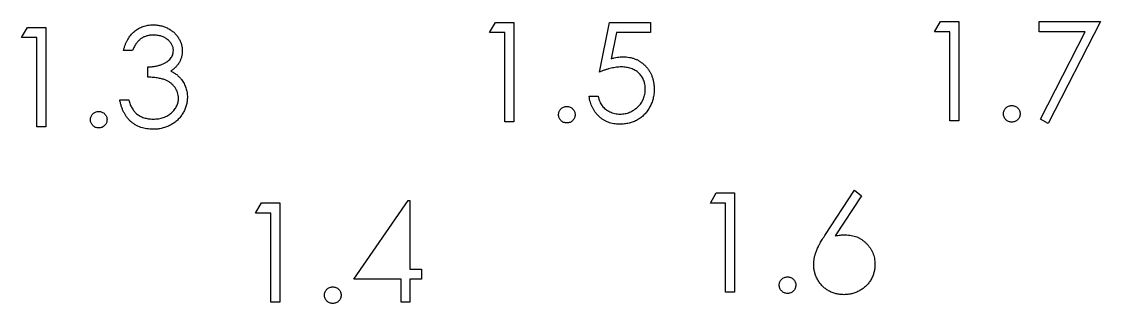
# Model space of a CAD drawing. Header units: millimetres. Extents: x -102 to 51, y -50 to 38.
# Drawn here: x -23.11 to 14.84, y -17.36 to -7.43 of the extents above; entities that cross this region are included whole.
import ezdxf

# ---------------------------------------------------------------- set-up
doc = ezdxf.new("R2010")
doc.units = ezdxf.units.MM

msp = doc.modelspace()

# ---------------------------------------------------------------- linework, layer by layer
at = {"color": 7, "linetype": 'Continuous', "lineweight": 25}
for p, q in [((-6.645, -7.815), (-6.439, -7.456)), ((-6.439, -7.456), (-5.792, -7.456)), ((-5.792, -7.456), (-5.792, -10.956)), ((-2.786, -9.206), (-2.427, -7.456)), ((-2.427, -7.456), (-0.991, -7.456)), ((-0.991, -7.456), (-0.991, -7.815)), ((9.008, -7.785), (9.213, -7.426)), ((9.213, -7.426), (9.86, -7.426)), ((9.86, -7.426), (9.86, -10.926)), ((12.687, -7.785), (12.687, -7.426)), ((12.687, -7.426), (14.841, -7.426)), ((14.841, -7.426), (13.001, -11.016)), ((-23.11, -7.992), (-22.905, -7.633)), ((-22.905, -7.633), (-22.258, -7.633)), ((-22.258, -7.633), (-22.258, -11.133)), ((-6.106, -7.815), (-6.645, -7.815)), ((-6.106, -10.956), (-6.106, -7.815)), ((-2.181, -7.815), (-2.37, -8.736)), ((-0.991, -7.815), (-2.181, -7.815)), ((9.546, -7.785), (9.008, -7.785)), ((9.546, -10.926), (9.546, -7.785)), ((14.31, -7.785), (12.687, -7.785)), ((12.73, -10.866), (14.31, -7.785)), ((-22.572, -7.992), (-23.11, -7.992)), ((-22.572, -11.133), (-22.572, -7.992)), ((-19.206, -8.441), (-19.52, -8.441)), ((-18.668, -9.383), (-18.668, -9.024)), ((-19.655, -10.191), (-19.341, -10.191)), ((-3.145, -10.059), (-2.831, -10.059)), ((-5.792, -10.956), (-6.106, -10.956)), ((9.86, -10.926), (9.546, -10.926)), ((13.001, -11.016), (12.73, -10.866)), ((-22.258, -11.133), (-22.572, -11.133)), ((1.12, -13.823), (1.325, -13.464)), ((1.325, -13.464), (1.972, -13.464)), ((1.972, -13.464), (1.972, -16.964)), ((5.145, -14.971), (6.19, -13.374)), ((6.432, -13.564), (5.507, -14.978)), ((6.19, -13.374), (6.432, -13.564)), ((-14.877, -14.177), (-14.672, -13.818)), ((-14.672, -13.818), (-14.025, -13.818)), ((-14.025, -13.818), (-14.025, -17.318)), ((-11.422, -16.51), (-9.512, -13.728)), ((-9.512, -13.728), (-9.448, -13.728)), ((-9.448, -13.728), (-9.448, -16.151)), ((1.658, -13.823), (1.12, -13.823)), ((1.658, -16.964), (1.658, -13.823)), ((-14.339, -14.177), (-14.877, -14.177)), ((-14.339, -17.318), (-14.339, -14.177)), ((-9.448, -16.151), (-9.044, -16.151)), ((-9.044, -16.151), (-9.044, -16.51)), ((-9.762, -16.51), (-11.422, -16.51)), ((-9.762, -17.318), (-9.762, -16.51)), ((-9.044, -16.51), (-9.448, -16.51)), ((-9.448, -16.51), (-9.448, -17.318)), ((1.972, -16.964), (1.658, -16.964)), ((-14.025, -17.318), (-14.339, -17.318)), ((-9.448, -17.318), (-9.762, -17.318))]:
    msp.add_line(p, q, dxfattribs=at)
for points, knots in [([(-19.52, -8.441), (-19.512, -8.405), (-19.495, -8.337), (-19.46, -8.238), (-19.423, -8.145), (-19.377, -8.059), (-19.328, -7.978), (-19.271, -7.904), (-19.21, -7.836), (-19.142, -7.775), (-19.071, -7.72), (-18.995, -7.673), (-18.917, -7.633), (-18.836, -7.6), (-18.75, -7.575), (-18.663, -7.557), (-18.572, -7.545), (-18.51, -7.544), (-18.478, -7.543)], [0, 0, 0, 0, 0.072625, 0.141977, 0.208985, 0.273957, 0.336889, 0.398745, 0.460116, 0.520825, 0.580994, 0.640152, 0.698622, 0.757271, 0.816427, 0.876254, 0.937165, 1, 1, 1, 1]), ([(-18.478, -7.543), (-18.433, -7.545), (-18.342, -7.547), (-18.21, -7.572), (-18.082, -7.612), (-17.96, -7.666), (-17.847, -7.733), (-17.746, -7.813), (-17.659, -7.904), (-17.586, -8.005), (-17.529, -8.113), (-17.487, -8.224), (-17.461, -8.337), (-17.458, -8.414), (-17.456, -8.453)], [0, 0, 0, 0, 0.090254, 0.17854, 0.266093, 0.354631, 0.441886, 0.525747, 0.608114, 0.690197, 0.770821, 0.848326, 0.924012, 1, 1, 1, 1]), ([(-18.474, -7.902), (-18.514, -7.904), (-18.592, -7.906), (-18.704, -7.93), (-18.808, -7.968), (-18.888, -8.013), (-18.947, -8.058), (-18.989, -8.097), (-19.031, -8.141), (-19.068, -8.191), (-19.107, -8.245), (-19.141, -8.306), (-19.175, -8.371), (-19.196, -8.417), (-19.206, -8.441)], [0, 0, 0, 0, 0.122712, 0.239685, 0.351816, 0.463766, 0.520818, 0.579448, 0.640604, 0.705298, 0.773634, 0.844669, 0.920057, 1, 1, 1, 1]), ([(-17.77, -8.451), (-17.771, -8.433), (-17.772, -8.397), (-17.782, -8.343), (-17.798, -8.292), (-17.819, -8.242), (-17.848, -8.195), (-17.882, -8.149), (-17.923, -8.105), (-17.97, -8.065), (-18.021, -8.026), (-18.076, -7.993), (-18.134, -7.965), (-18.196, -7.942), (-18.261, -7.924), (-18.329, -7.912), (-18.401, -7.904), (-18.449, -7.903), (-18.474, -7.902)], [0, 0, 0, 0, 0.055275, 0.109966, 0.163247, 0.218076, 0.273301, 0.330909, 0.390995, 0.454176, 0.518862, 0.583311, 0.648517, 0.715031, 0.782502, 0.852323, 0.924928, 1, 1, 1, 1]), ([(-18.668, -9.024), (-18.624, -9.023), (-18.54, -9.022), (-18.416, -9.004), (-18.297, -8.98), (-18.187, -8.943), (-18.086, -8.901), (-17.999, -8.851), (-17.926, -8.795), (-17.868, -8.733), (-17.825, -8.667), (-17.793, -8.598), (-17.774, -8.526), (-17.772, -8.476), (-17.77, -8.451)], [0, 0, 0, 0, 0.110166, 0.215787, 0.318027, 0.417574, 0.51165, 0.596162, 0.672935, 0.74367, 0.810677, 0.874059, 0.936696, 1, 1, 1, 1]), ([(-17.456, -8.453), (-17.457, -8.49), (-17.46, -8.562), (-17.479, -8.668), (-17.512, -8.767), (-17.557, -8.861), (-17.615, -8.949), (-17.686, -9.031), (-17.769, -9.107), (-17.832, -9.15), (-17.865, -9.173)], [0, 0, 0, 0, 0.1280675, 0.2506083, 0.3706302, 0.4900722, 0.6103748, 0.7343131, 0.8632165, 1, 1, 1, 1]), ([(-2.37, -8.736), (-2.333, -8.726), (-2.261, -8.706), (-2.155, -8.684), (-2.055, -8.67), (-1.989, -8.669), (-1.958, -8.668)], [0, 0, 0, 0, 0.275068, 0.532901, 0.773973, 1, 1, 1, 1]), ([(-1.958, -8.668), (-1.919, -8.669), (-1.842, -8.67), (-1.729, -8.686), (-1.622, -8.711), (-1.52, -8.747), (-1.423, -8.791), (-1.332, -8.848), (-1.246, -8.913), (-1.166, -8.988), (-1.094, -9.071), (-1.03, -9.16), (-0.976, -9.255), (-0.932, -9.356), (-0.898, -9.462), (-0.874, -9.574), (-0.859, -9.691), (-0.857, -9.772), (-0.856, -9.813)], [0, 0, 0, 0, 0.0658076, 0.1293943, 0.1908941, 0.2512811, 0.310815, 0.370371, 0.4307683, 0.4928813, 0.5551039, 0.6160671, 0.677256, 0.7382598, 0.8007621, 0.8647776, 0.9310453, 1, 1, 1, 1]), ([(-2.015, -9.027), (-2.042, -9.027), (-2.098, -9.029), (-2.184, -9.037), (-2.274, -9.052), (-2.368, -9.071), (-2.467, -9.097), (-2.57, -9.128), (-2.677, -9.164), (-2.749, -9.192), (-2.786, -9.206)], [0, 0, 0, 0, 0.102203, 0.211023, 0.3251, 0.446502, 0.573788, 0.708901, 0.850358, 1, 1, 1, 1]), ([(-1.17, -9.799), (-1.171, -9.771), (-1.172, -9.716), (-1.183, -9.636), (-1.201, -9.56), (-1.227, -9.488), (-1.259, -9.42), (-1.298, -9.355), (-1.346, -9.295), (-1.4, -9.24), (-1.459, -9.189), (-1.525, -9.146), (-1.595, -9.11), (-1.669, -9.078), (-1.749, -9.056), (-1.833, -9.039), (-1.922, -9.029), (-1.983, -9.027), (-2.015, -9.027)], [0, 0, 0, 0, 0.065351, 0.127916, 0.18836, 0.247216, 0.30563, 0.36377, 0.422661, 0.482687, 0.5433, 0.604118, 0.664965, 0.727413, 0.791468, 0.858055, 0.927037, 1, 1, 1, 1]), ([(-17.591, -10.123), (-17.592, -10.091), (-17.595, -10.026), (-17.619, -9.93), (-17.657, -9.838), (-17.711, -9.751), (-17.776, -9.67), (-17.852, -9.598), (-17.94, -9.538), (-18.021, -9.497), (-18.093, -9.469), (-18.155, -9.45), (-18.223, -9.435), (-18.299, -9.42), (-18.381, -9.407), (-18.47, -9.397), (-18.567, -9.389), (-18.633, -9.385), (-18.668, -9.383)], [0, 0, 0, 0, 0.066909, 0.133485, 0.201035, 0.271234, 0.34288, 0.413836, 0.485977, 0.56023, 0.599884, 0.644055, 0.691892, 0.744688, 0.801492, 0.862858, 0.929328, 1, 1, 1, 1]), ([(-17.865, -9.173), (-17.828, -9.191), (-17.754, -9.226), (-17.653, -9.296), (-17.562, -9.377), (-17.511, -9.44), (-17.486, -9.471)], [0, 0, 0, 0, 0.25388, 0.503009, 0.750291, 1, 1, 1, 1]), ([(-17.486, -9.471), (-17.469, -9.494), (-17.435, -9.54), (-17.394, -9.614), (-17.357, -9.688), (-17.328, -9.765), (-17.305, -9.844), (-17.289, -9.925), (-17.279, -10.009), (-17.277, -10.065), (-17.277, -10.093)], [0, 0, 0, 0, 0.1281355, 0.2541727, 0.3781116, 0.5017123, 0.6239863, 0.7470956, 0.8728746, 1, 1, 1, 1]), ([(-0.856, -9.813), (-0.857, -9.841), (-0.858, -9.898), (-0.865, -9.982), (-0.878, -10.064), (-0.895, -10.145), (-0.918, -10.224), (-0.945, -10.301), (-0.979, -10.375), (-1.015, -10.449), (-1.056, -10.519), (-1.102, -10.585), (-1.151, -10.647), (-1.203, -10.705), (-1.259, -10.758), (-1.319, -10.807), (-1.381, -10.852), (-1.448, -10.892), (-1.517, -10.929), (-1.59, -10.96), (-1.664, -10.987), (-1.741, -11.008), (-1.822, -11.025), (-1.905, -11.037), (-1.99, -11.045), (-2.048, -11.046), (-2.077, -11.046)], [0, 0, 0, 0, 0.044014, 0.087434, 0.130118, 0.172554, 0.214555, 0.256298, 0.298438, 0.340849, 0.382715, 0.423924, 0.464246, 0.504074, 0.543862, 0.583567, 0.623094, 0.663229, 0.703551, 0.743938, 0.784541, 0.82575, 0.867757, 0.910745, 0.954914, 1, 1, 1, 1]), ([(-2.059, -10.687), (-2.029, -10.686), (-1.97, -10.685), (-1.883, -10.672), (-1.799, -10.653), (-1.719, -10.624), (-1.642, -10.589), (-1.568, -10.545), (-1.498, -10.493), (-1.431, -10.434), (-1.37, -10.369), (-1.317, -10.3), (-1.272, -10.226), (-1.234, -10.148), (-1.205, -10.067), (-1.185, -9.981), (-1.173, -9.892), (-1.171, -9.831), (-1.17, -9.799)], [0, 0, 0, 0, 0.064207, 0.126425, 0.18768, 0.248216, 0.308305, 0.369661, 0.431699, 0.495947, 0.559758, 0.622295, 0.683911, 0.745092, 0.80674, 0.869087, 0.93329, 1, 1, 1, 1]), ([(-18.488, -11.223), (-18.525, -11.222), (-18.599, -11.22), (-18.707, -11.208), (-18.81, -11.187), (-18.909, -11.158), (-19.003, -11.122), (-19.091, -11.077), (-19.176, -11.023), (-19.255, -10.961), (-19.329, -10.892), (-19.396, -10.814), (-19.456, -10.729), (-19.509, -10.636), (-19.557, -10.536), (-19.596, -10.428), (-19.631, -10.312), (-19.647, -10.232), (-19.655, -10.191)], [0, 0, 0, 0, 0.065541, 0.128963, 0.190377, 0.250092, 0.308548, 0.366398, 0.424542, 0.48317, 0.542243, 0.601739, 0.662506, 0.724856, 0.789128, 0.856346, 0.926295, 1, 1, 1, 1]), ([(-19.341, -10.191), (-19.333, -10.218), (-19.317, -10.27), (-19.29, -10.345), (-19.259, -10.415), (-19.226, -10.478), (-19.191, -10.536), (-19.152, -10.588), (-19.112, -10.635), (-19.082, -10.661), (-19.067, -10.674)], [0, 0, 0, 0, 0.14977, 0.291316, 0.425966, 0.55216, 0.671527, 0.786122, 0.895325, 1, 1, 1, 1]), ([(-17.277, -10.093), (-17.279, -10.142), (-17.282, -10.24), (-17.314, -10.384), (-17.364, -10.526), (-17.434, -10.661), (-17.52, -10.787), (-17.622, -10.9), (-17.74, -10.997), (-17.87, -11.079), (-18.012, -11.144), (-18.164, -11.189), (-18.323, -11.218), (-18.432, -11.221), (-18.488, -11.223)], [0, 0, 0, 0, 0.079648, 0.158922, 0.239619, 0.322609, 0.406035, 0.487602, 0.569685, 0.653036, 0.737436, 0.822478, 0.909748, 1, 1, 1, 1]), ([(-18.482, -10.864), (-18.449, -10.863), (-18.385, -10.862), (-18.292, -10.851), (-18.203, -10.835), (-18.119, -10.81), (-18.041, -10.779), (-17.967, -10.74), (-17.898, -10.695), (-17.835, -10.643), (-17.778, -10.587), (-17.728, -10.528), (-17.685, -10.467), (-17.651, -10.403), (-17.624, -10.336), (-17.605, -10.267), (-17.592, -10.196), (-17.591, -10.148), (-17.591, -10.123)], [0, 0, 0, 0, 0.076072, 0.148752, 0.218403, 0.28576, 0.350598, 0.414964, 0.478069, 0.541761, 0.60435, 0.664075, 0.721464, 0.777587, 0.832644, 0.887844, 0.94346, 1, 1, 1, 1]), ([(-2.077, -11.046), (-2.112, -11.045), (-2.18, -11.044), (-2.281, -11.03), (-2.378, -11.009), (-2.47, -10.979), (-2.558, -10.94), (-2.642, -10.892), (-2.722, -10.837), (-2.797, -10.772), (-2.866, -10.701), (-2.928, -10.624), (-2.983, -10.542), (-3.03, -10.455), (-3.071, -10.364), (-3.103, -10.266), (-3.128, -10.165), (-3.139, -10.094), (-3.145, -10.059)], [0, 0, 0, 0, 0.065421, 0.128708, 0.190236, 0.250724, 0.310637, 0.370766, 0.431615, 0.493523, 0.555883, 0.617342, 0.678668, 0.740711, 0.802985, 0.866803, 0.932347, 1, 1, 1, 1]), ([(-2.831, -10.059), (-2.823, -10.092), (-2.808, -10.156), (-2.776, -10.246), (-2.736, -10.327), (-2.688, -10.398), (-2.632, -10.461), (-2.567, -10.516), (-2.495, -10.567), (-2.414, -10.608), (-2.33, -10.644), (-2.241, -10.668), (-2.151, -10.684), (-2.089, -10.686), (-2.059, -10.687)], [0, 0, 0, 0, 0.094687, 0.181994, 0.264377, 0.34218, 0.418618, 0.496509, 0.577369, 0.661511, 0.746733, 0.831258, 0.915206, 1, 1, 1, 1]), ([(-20.687, -10.886), (-20.686, -10.866), (-20.684, -10.828), (-20.667, -10.773), (-20.64, -10.722), (-20.603, -10.678), (-20.558, -10.641), (-20.508, -10.614), (-20.453, -10.598), (-20.415, -10.596), (-20.395, -10.594)], [0, 0, 0, 0, 0.129097, 0.252046, 0.373905, 0.501038, 0.628171, 0.751376, 0.872426, 1, 1, 1, 1]), ([(-20.395, -10.594), (-20.376, -10.596), (-20.338, -10.598), (-20.282, -10.613), (-20.232, -10.641), (-20.188, -10.678), (-20.151, -10.723), (-20.123, -10.772), (-20.107, -10.828), (-20.105, -10.866), (-20.104, -10.886)], [0, 0, 0, 0, 0.127519, 0.249986, 0.371792, 0.49887, 0.625948, 0.748492, 0.870959, 1, 1, 1, 1]), ([(-4.222, -10.709), (-4.221, -10.69), (-4.219, -10.651), (-4.202, -10.596), (-4.174, -10.546), (-4.137, -10.501), (-4.093, -10.464), (-4.043, -10.437), (-3.988, -10.421), (-3.95, -10.419), (-3.93, -10.418)], [0, 0, 0, 0, 0.129097, 0.252046, 0.373905, 0.501038, 0.628171, 0.751376, 0.872426, 1, 1, 1, 1]), ([(-3.93, -10.418), (-3.911, -10.419), (-3.872, -10.421), (-3.817, -10.437), (-3.767, -10.464), (-3.723, -10.501), (-3.686, -10.546), (-3.657, -10.596), (-3.642, -10.651), (-3.64, -10.69), (-3.638, -10.709)], [0, 0, 0, 0, 0.127519, 0.249986, 0.371792, 0.49887, 0.625948, 0.748492, 0.870959, 1, 1, 1, 1]), ([(11.431, -10.679), (11.432, -10.659), (11.434, -10.621), (11.451, -10.566), (11.478, -10.515), (11.515, -10.471), (11.56, -10.434), (11.61, -10.407), (11.665, -10.391), (11.703, -10.389), (11.722, -10.387)], [0, 0, 0, 0, 0.129097, 0.252046, 0.373905, 0.5010378, 0.6281707, 0.7513765, 0.872426, 1, 1, 1, 1]), ([(11.722, -10.387), (11.742, -10.389), (11.78, -10.391), (11.835, -10.406), (11.885, -10.434), (11.93, -10.471), (11.967, -10.516), (11.995, -10.565), (12.011, -10.621), (12.013, -10.659), (12.014, -10.679)], [0, 0, 0, 0, 0.1275189, 0.2499859, 0.3717924, 0.4988704, 0.6259484, 0.7484917, 0.8709588, 1, 1, 1, 1]), ([(-20.395, -11.178), (-20.415, -11.177), (-20.453, -11.175), (-20.508, -11.158), (-20.558, -11.131), (-20.603, -11.093), (-20.639, -11.048), (-20.667, -10.998), (-20.684, -10.944), (-20.686, -10.905), (-20.687, -10.886)], [0, 0, 0, 0, 0.127757, 0.249414, 0.372796, 0.500111, 0.62861, 0.750643, 0.873768, 1, 1, 1, 1]), ([(-20.104, -10.886), (-20.105, -10.905), (-20.107, -10.943), (-20.122, -10.999), (-20.151, -11.048), (-20.188, -11.094), (-20.232, -11.131), (-20.283, -11.158), (-20.338, -11.175), (-20.376, -11.177), (-20.395, -11.178)], [0, 0, 0, 0, 0.1261777, 0.2488206, 0.37154, 0.4999837, 0.6272442, 0.7492255, 0.872298, 1, 1, 1, 1]), ([(-19.067, -10.674), (-19.047, -10.69), (-19.008, -10.72), (-18.944, -10.758), (-18.877, -10.792), (-18.805, -10.817), (-18.73, -10.839), (-18.651, -10.853), (-18.568, -10.862), (-18.511, -10.863), (-18.482, -10.864)], [0, 0, 0, 0, 0.118271, 0.236178, 0.355663, 0.475904, 0.600127, 0.728608, 0.861313, 1, 1, 1, 1]), ([(-3.93, -11.001), (-3.95, -11), (-3.988, -10.998), (-4.043, -10.981), (-4.093, -10.954), (-4.138, -10.917), (-4.174, -10.872), (-4.202, -10.822), (-4.218, -10.767), (-4.221, -10.729), (-4.222, -10.709)], [0, 0, 0, 0, 0.127757, 0.249414, 0.372796, 0.500111, 0.62861, 0.750643, 0.873768, 1, 1, 1, 1]), ([(-3.638, -10.709), (-3.64, -10.729), (-3.642, -10.767), (-3.657, -10.822), (-3.686, -10.872), (-3.722, -10.917), (-3.767, -10.954), (-3.817, -10.981), (-3.872, -10.998), (-3.911, -11), (-3.93, -11.001)], [0, 0, 0, 0, 0.126178, 0.248821, 0.37154, 0.499984, 0.627244, 0.749226, 0.872298, 1, 1, 1, 1]), ([(11.722, -10.971), (11.703, -10.97), (11.665, -10.968), (11.61, -10.951), (11.56, -10.924), (11.515, -10.886), (11.478, -10.841), (11.451, -10.791), (11.434, -10.736), (11.432, -10.698), (11.431, -10.679)], [0, 0, 0, 0, 0.1277566, 0.2494144, 0.3727965, 0.5001113, 0.6286099, 0.7506434, 0.8737684, 1, 1, 1, 1]), ([(12.014, -10.679), (12.013, -10.698), (12.011, -10.736), (11.995, -10.792), (11.966, -10.841), (11.93, -10.887), (11.885, -10.923), (11.835, -10.951), (11.78, -10.968), (11.742, -10.97), (11.722, -10.971)], [0, 0, 0, 0, 0.126178, 0.248821, 0.37154, 0.499984, 0.627244, 0.749226, 0.872298, 1, 1, 1, 1]), ([(4.754, -15.988), (4.755, -15.952), (4.758, -15.878), (4.775, -15.767), (4.802, -15.653), (4.832, -15.556), (4.864, -15.477), (4.891, -15.413), (4.924, -15.347), (4.959, -15.277), (5, -15.205), (5.044, -15.129), (5.093, -15.051), (5.128, -14.998), (5.145, -14.971)], [0, 0, 0, 0, 0.097818, 0.199726, 0.305276, 0.415811, 0.474472, 0.537274, 0.603657, 0.674299, 0.749834, 0.828598, 0.912378, 1, 1, 1, 1]), ([(5.507, -14.978), (5.569, -14.969), (5.689, -14.949), (5.81, -14.946), (5.87, -14.945)], [0, 0, 0, 0, 0.512659, 1, 1, 1, 1]), ([(5.87, -14.945), (5.905, -14.946), (5.975, -14.948), (6.078, -14.962), (6.177, -14.985), (6.271, -15.018), (6.362, -15.061), (6.448, -15.112), (6.53, -15.174), (6.607, -15.243), (6.677, -15.32), (6.739, -15.401), (6.792, -15.487), (6.834, -15.578), (6.867, -15.672), (6.891, -15.772), (6.905, -15.875), (6.907, -15.946), (6.908, -15.982)], [0, 0, 0, 0, 0.065231, 0.128405, 0.190067, 0.250943, 0.311546, 0.372863, 0.435024, 0.499072, 0.563091, 0.62551, 0.68668, 0.747283, 0.808563, 0.870742, 0.934341, 1, 1, 1, 1]), ([(5.814, -17.054), (5.767, -17.052), (5.674, -17.049), (5.537, -17.022), (5.405, -16.978), (5.279, -16.918), (5.163, -16.842), (5.059, -16.751), (4.968, -16.646), (4.892, -16.527), (4.831, -16.399), (4.786, -16.266), (4.76, -16.129), (4.756, -16.035), (4.754, -15.988)], [0, 0, 0, 0, 0.084335, 0.167052, 0.249566, 0.33274, 0.415915, 0.497828, 0.580373, 0.6646, 0.749467, 0.83251, 0.915639, 1, 1, 1, 1]), ([(6.908, -15.982), (6.907, -16.031), (6.904, -16.127), (6.876, -16.267), (6.833, -16.401), (6.771, -16.526), (6.694, -16.642), (6.6, -16.745), (6.492, -16.837), (6.371, -16.913), (6.24, -16.976), (6.103, -17.021), (5.96, -17.048), (5.863, -17.052), (5.814, -17.054)], [0, 0, 0, 0, 0.085948, 0.169125, 0.250399, 0.33229, 0.413364, 0.494172, 0.576022, 0.660757, 0.745783, 0.830044, 0.914028, 1, 1, 1, 1]), ([(3.543, -16.717), (3.544, -16.697), (3.546, -16.659), (3.563, -16.604), (3.59, -16.553), (3.627, -16.509), (3.671, -16.472), (3.722, -16.445), (3.777, -16.429), (3.815, -16.427), (3.834, -16.425)], [0, 0, 0, 0, 0.129097, 0.252046, 0.373905, 0.501038, 0.628171, 0.751376, 0.872426, 1, 1, 1, 1]), ([(3.834, -16.425), (3.854, -16.427), (3.892, -16.429), (3.947, -16.444), (3.997, -16.472), (4.042, -16.509), (4.078, -16.554), (4.107, -16.603), (4.123, -16.659), (4.125, -16.697), (4.126, -16.717)], [0, 0, 0, 0, 0.127519, 0.249986, 0.371792, 0.49887, 0.625948, 0.748492, 0.870959, 1, 1, 1, 1]), ([(-12.454, -17.071), (-12.453, -17.051), (-12.451, -17.013), (-12.434, -16.958), (-12.407, -16.907), (-12.37, -16.863), (-12.326, -16.826), (-12.275, -16.799), (-12.22, -16.783), (-12.182, -16.781), (-12.163, -16.779)], [0, 0, 0, 0, 0.129097, 0.252046, 0.373905, 0.5010378, 0.6281707, 0.7513765, 0.872426, 1, 1, 1, 1]), ([(-12.163, -17.363), (-12.182, -17.362), (-12.22, -17.36), (-12.275, -17.343), (-12.326, -17.316), (-12.37, -17.278), (-12.407, -17.233), (-12.434, -17.183), (-12.451, -17.128), (-12.453, -17.09), (-12.454, -17.071)], [0, 0, 0, 0, 0.127757, 0.249414, 0.372796, 0.500111, 0.62861, 0.750643, 0.873768, 1, 1, 1, 1]), ([(-12.163, -16.779), (-12.143, -16.781), (-12.105, -16.783), (-12.05, -16.798), (-12, -16.826), (-11.955, -16.863), (-11.919, -16.908), (-11.89, -16.957), (-11.874, -17.013), (-11.872, -17.051), (-11.871, -17.071)], [0, 0, 0, 0, 0.127519, 0.249986, 0.371792, 0.49887, 0.625948, 0.748492, 0.870959, 1, 1, 1, 1]), ([(-11.871, -17.071), (-11.872, -17.09), (-11.875, -17.128), (-11.89, -17.184), (-11.919, -17.233), (-11.955, -17.279), (-12, -17.315), (-12.05, -17.343), (-12.105, -17.36), (-12.143, -17.362), (-12.163, -17.363)], [0, 0, 0, 0, 0.126178, 0.248821, 0.37154, 0.499984, 0.627244, 0.749226, 0.872298, 1, 1, 1, 1]), ([(3.834, -17.009), (3.815, -17.008), (3.777, -17.006), (3.722, -16.989), (3.671, -16.962), (3.627, -16.924), (3.59, -16.879), (3.563, -16.829), (3.546, -16.774), (3.544, -16.736), (3.543, -16.717)], [0, 0, 0, 0, 0.1277566, 0.2494144, 0.3727965, 0.5001113, 0.6286099, 0.7506434, 0.8737684, 1, 1, 1, 1]), ([(4.126, -16.717), (4.125, -16.736), (4.122, -16.774), (4.107, -16.83), (4.078, -16.879), (4.042, -16.925), (3.997, -16.961), (3.947, -16.989), (3.892, -17.006), (3.854, -17.008), (3.834, -17.009)], [0, 0, 0, 0, 0.1261777, 0.2488206, 0.37154, 0.4999837, 0.6272442, 0.7492255, 0.872298, 1, 1, 1, 1])]:
    msp.add_open_spline(points, degree=3, knots=knots, dxfattribs=at)

doc.saveas('drawing.dxf')
